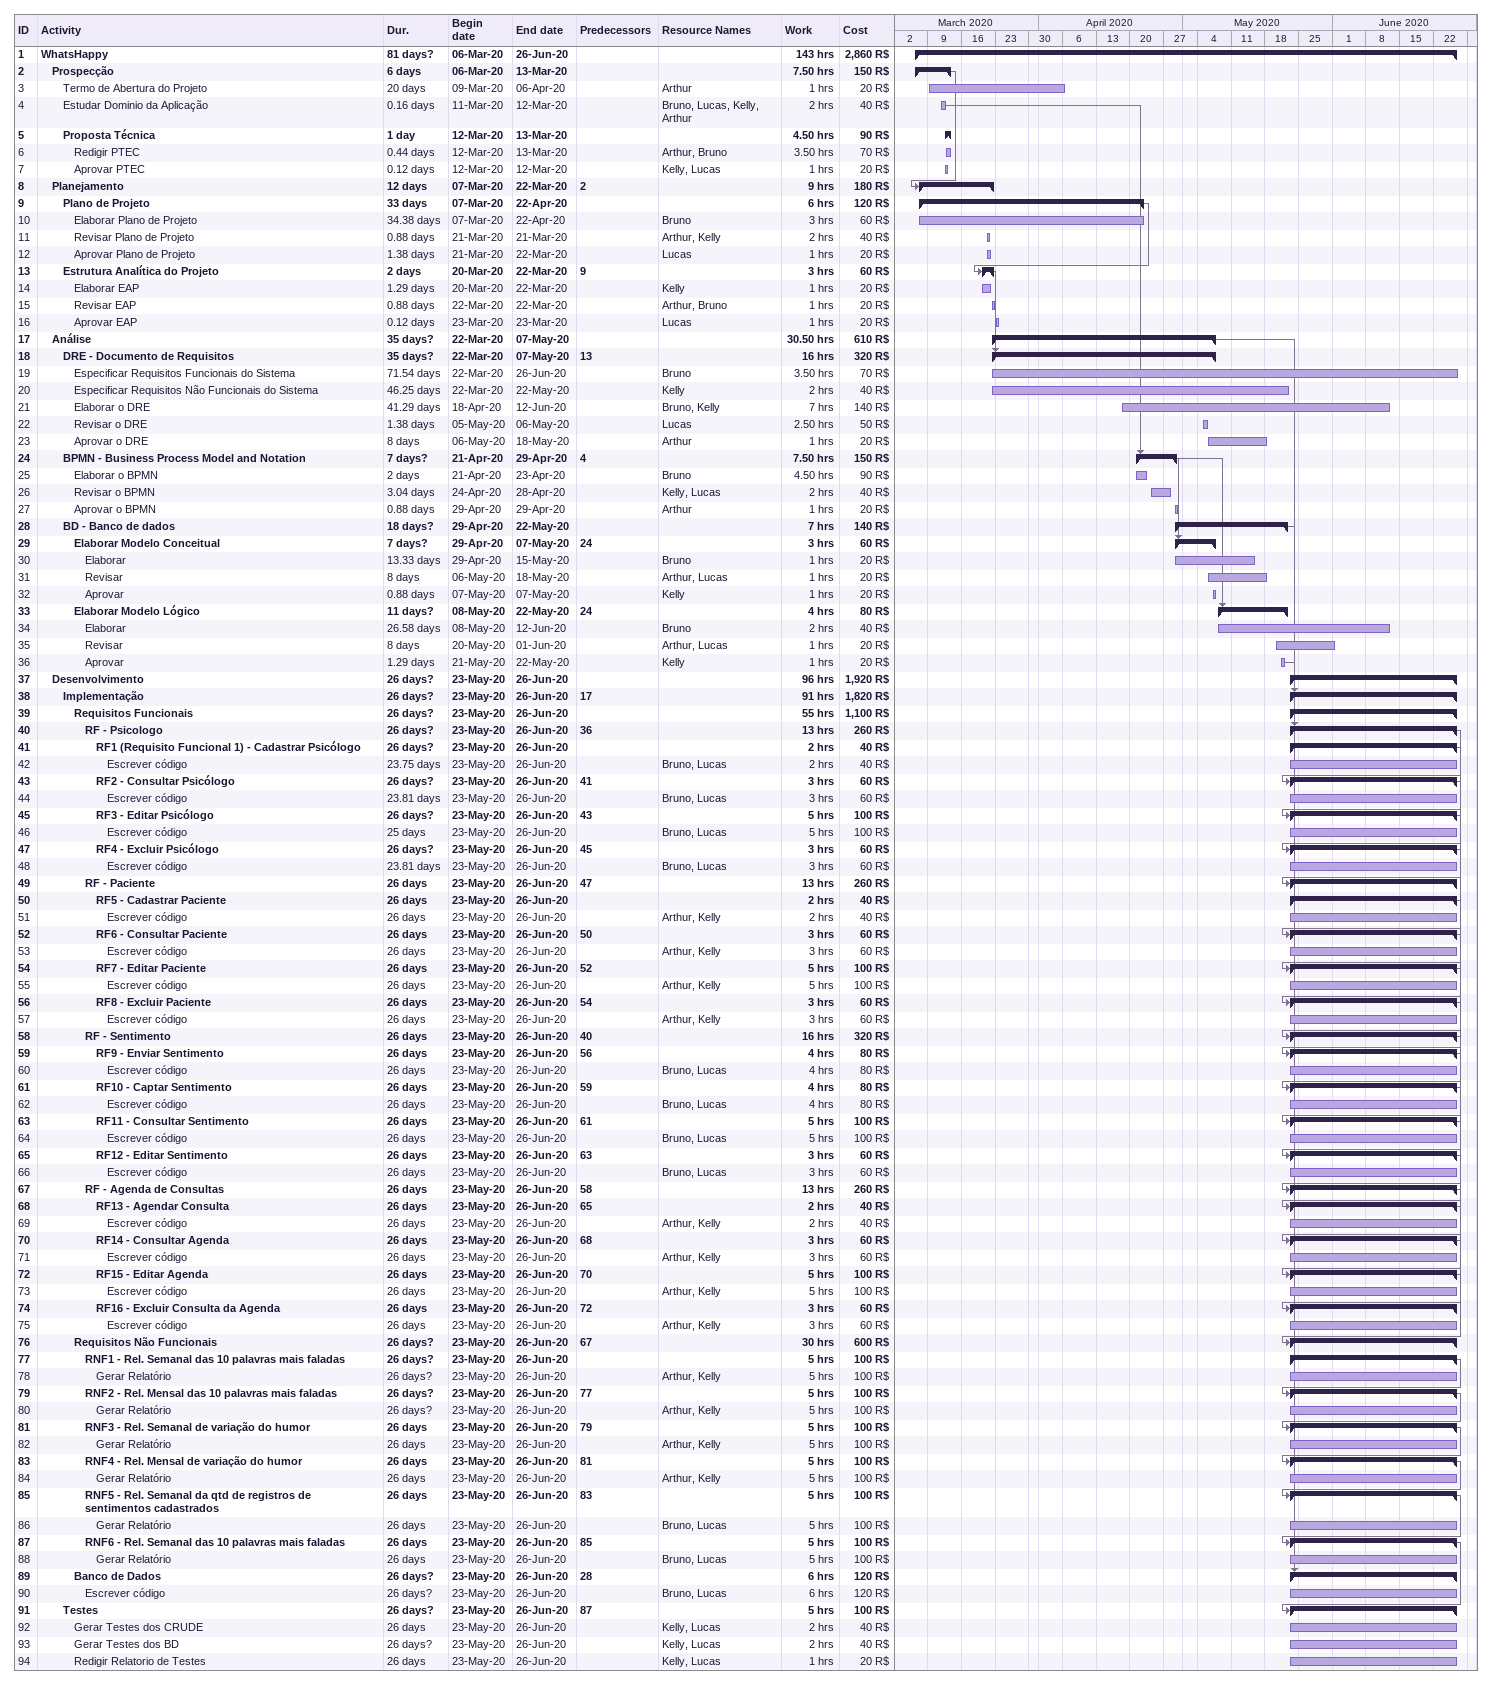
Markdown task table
| ID | Level | Task | Duration | Start | Finish | Predecessors | Resources | Work (h) | Cost (R$) |
|---|---|---|---|---|---|---|---|---|---|
| 1 | 1 | **WhatsHappy** | 81d? | 2020-03-06 | 2020-06-26 |  |  | 143 | 2860 |
| 2 | 2 | **Prospecção** | 6d | 2020-03-06 | 2020-03-13 |  |  | 7.50 | 150 |
| 3 | 3 | Termo de Abertura do Projeto | 20d | 2020-03-09 | 2020-04-06 |  | Arthur | 1 | 20 |
| 4 | 3 | Estudar Dominio da Aplicação | 0.16d | 2020-03-11 | 2020-03-12 |  | Bruno, Lucas, Kelly, Arthur | 2 | 40 |
| 5 | 3 | **Proposta Técnica** | 1d | 2020-03-12 | 2020-03-13 |  |  | 4.50 | 90 |
| 6 | 4 | Redigir PTEC | 0.44d | 2020-03-12 | 2020-03-13 |  | Arthur, Bruno | 3.50 | 70 |
| 7 | 4 | Aprovar PTEC | 0.12d | 2020-03-12 | 2020-03-12 |  | Kelly, Lucas | 1 | 20 |
| 8 | 2 | **Planejamento** | 12d | 2020-03-07 | 2020-03-22 | 2 |  | 9 | 180 |
| 9 | 3 | **Plano de Projeto** | 33d | 2020-03-07 | 2020-04-22 |  |  | 6 | 120 |
| 10 | 4 | Elaborar Plano de Projeto | 34.38d | 2020-03-07 | 2020-04-22 |  | Bruno | 3 | 60 |
| 11 | 4 | Revisar Plano de Projeto | 0.88d | 2020-03-21 | 2020-03-21 |  | Arthur, Kelly | 2 | 40 |
| 12 | 4 | Aprovar Plano de Projeto | 1.38d | 2020-03-21 | 2020-03-22 |  | Lucas | 1 | 20 |
| 13 | 3 | **Estrutura Analítica do Projeto** | 2d | 2020-03-20 | 2020-03-22 | 9 |  | 3 | 60 |
| 14 | 4 | Elaborar EAP | 1.29d | 2020-03-20 | 2020-03-22 |  | Kelly | 1 | 20 |
| 15 | 4 | Revisar EAP | 0.88d | 2020-03-22 | 2020-03-22 |  | Arthur, Bruno | 1 | 20 |
| 16 | 4 | Aprovar EAP | 0.12d | 2020-03-23 | 2020-03-23 |  | Lucas | 1 | 20 |
| 17 | 2 | **Análise** | 35d? | 2020-03-22 | 2020-05-07 |  |  | 30.50 | 610 |
| 18 | 3 | **DRE - Documento de Requisitos** | 35d? | 2020-03-22 | 2020-05-07 | 13 |  | 16 | 320 |
| 19 | 4 | Especificar Requisitos Funcionais do Sistema | 71.54d | 2020-03-22 | 2020-06-26 |  | Bruno | 3.50 | 70 |
| 20 | 4 | Especificar Requisitos Não Funcionais do Sistema | 46.25d | 2020-03-22 | 2020-05-22 |  | Kelly | 2 | 40 |
| 21 | 4 | Elaborar o DRE | 41.29d | 2020-04-18 | 2020-06-12 |  | Bruno, Kelly | 7 | 140 |
| 22 | 4 | Revisar o DRE | 1.38d | 2020-05-05 | 2020-05-06 |  | Lucas | 2.50 | 50 |
| 23 | 4 | Aprovar o DRE | 8d | 2020-05-06 | 2020-05-18 |  | Arthur | 1 | 20 |
| 24 | 3 | **BPMN - Business Process Model and Notation** | 7d? | 2020-04-21 | 2020-04-29 | 4 |  | 7.50 | 150 |
| 25 | 4 | Elaborar o BPMN | 2d | 2020-04-21 | 2020-04-23 |  | Bruno | 4.50 | 90 |
| 26 | 4 | Revisar o BPMN | 3.04d | 2020-04-24 | 2020-04-28 |  | Kelly, Lucas | 2 | 40 |
| 27 | 4 | Aprovar o BPMN | 0.88d | 2020-04-29 | 2020-04-29 |  | Arthur | 1 | 20 |
| 28 | 3 | **BD - Banco de dados** | 18d? | 2020-04-29 | 2020-05-22 |  |  | 7 | 140 |
| 29 | 4 | **Elaborar Modelo Conceitual** | 7d? | 2020-04-29 | 2020-05-07 | 24 |  | 3 | 60 |
| 30 | 5 | Elaborar | 13.33d | 2020-04-29 | 2020-05-15 |  | Bruno | 1 | 20 |
| 31 | 5 | Revisar | 8d | 2020-05-06 | 2020-05-18 |  | Arthur, Lucas | 1 | 20 |
| 32 | 5 | Aprovar | 0.88d | 2020-05-07 | 2020-05-07 |  | Kelly | 1 | 20 |
| 33 | 4 | **Elaborar Modelo Lógico** | 11d? | 2020-05-08 | 2020-05-22 | 24 |  | 4 | 80 |
| 34 | 5 | Elaborar | 26.58d | 2020-05-08 | 2020-06-12 |  | Bruno | 2 | 40 |
| 35 | 5 | Revisar | 8d | 2020-05-20 | 2020-06-01 |  | Arthur, Lucas | 1 | 20 |
| 36 | 5 | Aprovar | 1.29d | 2020-05-21 | 2020-05-22 |  | Kelly | 1 | 20 |
| 37 | 2 | **Desenvolvimento** | 26d? | 2020-05-23 | 2020-06-26 |  |  | 96 | 1920 |
| 38 | 3 | **Implementação** | 26d? | 2020-05-23 | 2020-06-26 | 17 |  | 91 | 1820 |
| 39 | 4 | **Requisitos Funcionais** | 26d? | 2020-05-23 | 2020-06-26 |  |  | 55 | 1100 |
| 40 | 5 | **RF - Psicologo** | 26d? | 2020-05-23 | 2020-06-26 | 36 |  | 13 | 260 |
| 41 | 6 | **RF1 (Requisito Funcional 1) - Cadastrar Psicólogo** | 26d? | 2020-05-23 | 2020-06-26 |  |  | 2 | 40 |
| 42 | 7 | Escrever código | 23.75d | 2020-05-23 | 2020-06-26 |  | Bruno, Lucas | 2 | 40 |
| 43 | 6 | **RF2 - Consultar Psicólogo** | 26d? | 2020-05-23 | 2020-06-26 | 41 |  | 3 | 60 |
| 44 | 7 | Escrever código | 23.81d | 2020-05-23 | 2020-06-26 |  | Bruno, Lucas | 3 | 60 |
| 45 | 6 | **RF3 - Editar Psicólogo** | 26d? | 2020-05-23 | 2020-06-26 | 43 |  | 5 | 100 |
| 46 | 7 | Escrever código | 25d | 2020-05-23 | 2020-06-26 |  | Bruno, Lucas | 5 | 100 |
| 47 | 6 | **RF4 - Excluir Psicólogo** | 26d? | 2020-05-23 | 2020-06-26 | 45 |  | 3 | 60 |
| 48 | 7 | Escrever código | 23.81d | 2020-05-23 | 2020-06-26 |  | Bruno, Lucas | 3 | 60 |
| 49 | 5 | **RF - Paciente** | 26d | 2020-05-23 | 2020-06-26 | 47 |  | 13 | 260 |
| 50 | 6 | **RF5 - Cadastrar Paciente** | 26d | 2020-05-23 | 2020-06-26 |  |  | 2 | 40 |
| 51 | 7 | Escrever código | 26d | 2020-05-23 | 2020-06-26 |  | Arthur, Kelly | 2 | 40 |
| 52 | 6 | **RF6 - Consultar Paciente** | 26d | 2020-05-23 | 2020-06-26 | 50 |  | 3 | 60 |
| 53 | 7 | Escrever código | 26d | 2020-05-23 | 2020-06-26 |  | Arthur, Kelly | 3 | 60 |
| 54 | 6 | **RF7 - Editar Paciente** | 26d | 2020-05-23 | 2020-06-26 | 52 |  | 5 | 100 |
| 55 | 7 | Escrever código | 26d | 2020-05-23 | 2020-06-26 |  | Arthur, Kelly | 5 | 100 |
| 56 | 6 | **RF8 - Excluir Paciente** | 26d | 2020-05-23 | 2020-06-26 | 54 |  | 3 | 60 |
| 57 | 7 | Escrever código | 26d | 2020-05-23 | 2020-06-26 |  | Arthur, Kelly | 3 | 60 |
| 58 | 5 | **RF - Sentimento** | 26d | 2020-05-23 | 2020-06-26 | 40 |  | 16 | 320 |
| 59 | 6 | **RF9 - Enviar Sentimento** | 26d | 2020-05-23 | 2020-06-26 | 56 |  | 4 | 80 |
| 60 | 7 | Escrever código | 26d | 2020-05-23 | 2020-06-26 |  | Bruno, Lucas | 4 | 80 |
| 61 | 6 | **RF10 - Captar Sentimento** | 26d | 2020-05-23 | 2020-06-26 | 59 |  | 4 | 80 |
| 62 | 7 | Escrever código | 26d | 2020-05-23 | 2020-06-26 |  | Bruno, Lucas | 4 | 80 |
| 63 | 6 | **RF11 - Consultar Sentimento** | 26d | 2020-05-23 | 2020-06-26 | 61 |  | 5 | 100 |
| 64 | 7 | Escrever código | 26d | 2020-05-23 | 2020-06-26 |  | Bruno, Lucas | 5 | 100 |
| 65 | 6 | **RF12 - Editar Sentimento** | 26d | 2020-05-23 | 2020-06-26 | 63 |  | 3 | 60 |
| 66 | 7 | Escrever código | 26d | 2020-05-23 | 2020-06-26 |  | Bruno, Lucas | 3 | 60 |
| 67 | 5 | **RF - Agenda de Consultas** | 26d | 2020-05-23 | 2020-06-26 | 58 |  | 13 | 260 |
| 68 | 6 | **RF13 - Agendar Consulta** | 26d | 2020-05-23 | 2020-06-26 | 65 |  | 2 | 40 |
| 69 | 7 | Escrever código | 26d | 2020-05-23 | 2020-06-26 |  | Arthur, Kelly | 2 | 40 |
| 70 | 6 | **RF14 - Consultar Agenda** | 26d | 2020-05-23 | 2020-06-26 | 68 |  | 3 | 60 |
| 71 | 7 | Escrever código | 26d | 2020-05-23 | 2020-06-26 |  | Arthur, Kelly | 3 | 60 |
| 72 | 6 | **RF15 - Editar Agenda** | 26d | 2020-05-23 | 2020-06-26 | 70 |  | 5 | 100 |
| 73 | 7 | Escrever código | 26d | 2020-05-23 | 2020-06-26 |  | Arthur, Kelly | 5 | 100 |
| 74 | 6 | **RF16 - Excluir Consulta da Agenda** | 26d | 2020-05-23 | 2020-06-26 | 72 |  | 3 | 60 |
| 75 | 7 | Escrever código | 26d | 2020-05-23 | 2020-06-26 |  | Arthur, Kelly | 3 | 60 |
| 76 | 4 | **Requisitos Não Funcionais** | 26d? | 2020-05-23 | 2020-06-26 | 67 |  | 30 | 600 |
| 77 | 5 | **RNF1 - Rel. Semanal das 10 palavras mais faladas** | 26d? | 2020-05-23 | 2020-06-26 |  |  | 5 | 100 |
| 78 | 6 | Gerar Relatório | 26d? | 2020-05-23 | 2020-06-26 |  | Arthur, Kelly | 5 | 100 |
| 79 | 5 | **RNF2 - Rel. Mensal das 10 palavras mais faladas** | 26d? | 2020-05-23 | 2020-06-26 | 77 |  | 5 | 100 |
| 80 | 6 | Gerar Relatório | 26d? | 2020-05-23 | 2020-06-26 |  | Arthur, Kelly | 5 | 100 |
| 81 | 5 | **RNF3 - Rel. Semanal de variação do humor** | 26d | 2020-05-23 | 2020-06-26 | 79 |  | 5 | 100 |
| 82 | 6 | Gerar Relatório | 26d | 2020-05-23 | 2020-06-26 |  | Arthur, Kelly | 5 | 100 |
| 83 | 5 | **RNF4 - Rel. Mensal de variação do humor** | 26d | 2020-05-23 | 2020-06-26 | 81 |  | 5 | 100 |
| 84 | 6 | Gerar Relatório | 26d | 2020-05-23 | 2020-06-26 |  | Arthur, Kelly | 5 | 100 |
| 85 | 5 | **RNF5 - Rel. Semanal da qtd de registros de sentimentos cadastrados** | 26d | 2020-05-23 | 2020-06-26 | 83 |  | 5 | 100 |
| 86 | 6 | Gerar Relatório | 26d | 2020-05-23 | 2020-06-26 |  | Bruno, Lucas | 5 | 100 |
| 87 | 5 | **RNF6 - Rel. Semanal das 10 palavras mais faladas** | 26d | 2020-05-23 | 2020-06-26 | 85 |  | 5 | 100 |
| 88 | 6 | Gerar Relatório | 26d | 2020-05-23 | 2020-06-26 |  | Bruno, Lucas | 5 | 100 |
| 89 | 4 | **Banco de Dados** | 26d? | 2020-05-23 | 2020-06-26 | 28 |  | 6 | 120 |
| 90 | 5 | Escrever código | 26d? | 2020-05-23 | 2020-06-26 |  | Bruno, Lucas | 6 | 120 |
| 91 | 3 | **Testes** | 26d? | 2020-05-23 | 2020-06-26 | 87 |  | 5 | 100 |
| 92 | 4 | Gerar Testes dos CRUDE | 26d | 2020-05-23 | 2020-06-26 |  | Kelly, Lucas | 2 | 40 |
| 93 | 4 | Gerar Testes dos BD | 26d? | 2020-05-23 | 2020-06-26 |  | Kelly, Lucas | 2 | 40 |
| 94 | 4 | Redigir Relatorio de Testes | 26d | 2020-05-23 | 2020-06-26 |  | Kelly, Lucas | 1 | 20 |
